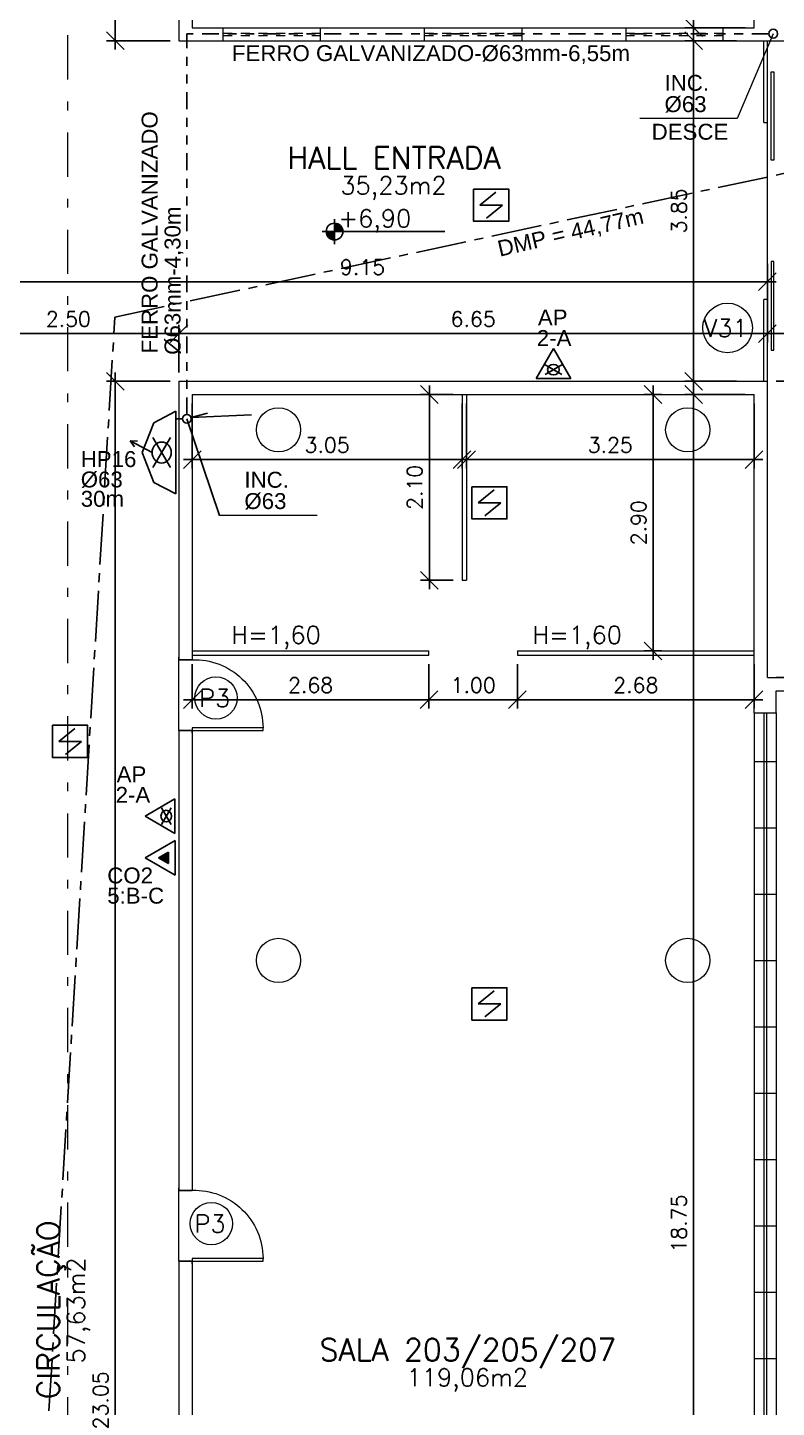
# Model space of a CAD drawing. Header units: millimetres. Extents: x 521 to 1055, y 261 to 520.
# Drawn here: x 538.6 to 547.07, y 388.19 to 403.8 of the extents above; entities that cross this region are included whole.
import ezdxf
from ezdxf.enums import TextEntityAlignment as Align

# ---------------------------------------------------------------- set-up
doc = ezdxf.new("R2010")
doc.units = ezdxf.units.MM
for name, pattern in [('CENTER2', [28.575, 19.05, -3.175, 3.175, -3.175]), ('CONTINU', [0]), ('DASHDOT', [1, 0.5, -0.25, 0, -0.25]), ('DASHDOTX2', [2, 1, -0.5, 0, -0.5]), ('DIVIDE2', [15.875, 6.35, -3.175, 0, -3.175, 0, -3.175])]:
    doc.linetypes.add(name, pattern=pattern)
doc.layers.add('0.1', color=8, linetype='Continuous', lineweight=13)
doc.layers.add('ppci', color=8, linetype='Continuous')
doc.styles.add('ROMANS', font='romans')
doc.styles.get("Standard").update_dxf_attribs({"font": 'romans.shx'})
doc.styles.add('STYLE1', font='sanss___.ttf')
doc.dimstyles.new('Fares Eng - 50', dxfattribs={"dimscale": 2, "dimtxt": 0.085, "dimasz": 0.1, "dimexe": 0.05, "dimexo": 0.05, "dimgap": 0.04, "dimtad": 1, "dimzin": 4, "dimdsep": 46, "dimtxsty": 'ROMANS', "dimblk1": 'OBLIQUE', "dimblk2": 'OBLIQUE', "dimsah": 1, "dimcen": 0.05, "dimdle": 0.05, "dimclrd": 8, "dimclre": 8, "dimclrt": 8, "dimaunit": 1, "dimadec": 0, "dimazin": 0, "dimtfac": 1, "dimtix": 1, "dimtmove": 2, "dimatfit": 0, "dimldrblk": 'OPEN90', "dimfxl": 1, "dimtolj": 1, "dimtzin": 0, "dimarcsym": 0})

# ---------------------------------------------------------------- blocks, each defined once
blk = doc.blocks.new('P80')
for points in [[(0, 0.86), (0, 0.83), (0.15, 0.83), (0.15, 0.86)], [(0, 0), (0, 0.03), (0.15, 0.03), (0.15, 0)]]:
    blk.add_lwpolyline(points)
blk.add_lwpolyline([(-0.8, 0.06), (0, 0.06), (0, 0.03), (-0.8, 0.03)], close=True)
at = {"color": 8}
blk.add_arc((-0.025, 0.056), 0.775, 88.1408, 179.6698, dxfattribs=at)
blk = doc.blocks.new('_OBLIQUE')
at = {"color": 0, "linetype": 'ByBlock'}
blk.add_line((-0.5, -0.5), (0.5, 0.5), dxfattribs=at)
blk = doc.blocks.new('*D1125')
at = {"layer": '0.1', "color": 8, "linetype": 'CONTINU', "lineweight": -2, "transparency": 16777216}
for p, q in [((546.964, 401.122), (546.964, 400.234)), ((540.314, 399.896), (540.314, 400.434)), ((547.064, 400.334), (540.214, 400.334))]:
    blk.add_line(p, q, dxfattribs=at)
at = {"layer": 'DEFPOINTS', "color": 0, "linetype": 'CONTINU', "lineweight": -2, "transparency": 16777216}
for p in [(546.964, 401.222), (540.314, 400.334), (540.314, 399.796)]:
    blk.add_point(p, dxfattribs=at)
at = {"layer": '0.1', "color": 8, "linetype": 'CONTINU', "lineweight": -2, "transparency": 16777216, "xscale": 0.2, "yscale": 0.2, "zscale": 0.2, "rotation": 180}
blk.add_blockref('_OBLIQUE', (540.314, 400.334), dxfattribs=at)
at = {"layer": '0.1', "color": 8, "linetype": 'CONTINU', "lineweight": -2, "transparency": 16777216, "xscale": 0.2, "yscale": 0.2, "zscale": 0.2}
blk.add_blockref('_OBLIQUE', (546.964, 400.334), dxfattribs=at)
at = {"layer": '0.1', "color": 8, "linetype": 'CONTINU', "transparency": 16777216, "insert": (543.639, 400.499), "char_height": 0.17, "attachment_point": 5, "style": 'ROMANS'}
blk.add_mtext('\\A1;6.65', dxfattribs=at)
blk = doc.blocks.new('_Open90')
at = {"color": 0, "linetype": 'ByBlock', "lineweight": -2}
for p, q in [((0, 0), (-1, 0)), ((-0.5, 0.5), (0, 0)), ((0, 0), (-0.5, -0.5))]:
    blk.add_line(p, q, dxfattribs=at)
blk = doc.blocks.new('*D1126')
at = {"layer": '0.1', "color": 8, "linetype": 'CONTINU', "lineweight": -2, "transparency": 16777216}
for p, q in [((537.814, 401.122), (537.814, 400.234)), ((540.314, 400.035), (540.314, 400.434)), ((540.414, 400.334), (537.714, 400.334))]:
    blk.add_line(p, q, dxfattribs=at)
at = {"layer": 'DEFPOINTS', "color": 0, "linetype": 'CONTINU', "lineweight": -2, "transparency": 16777216}
for p in [(537.814, 401.222), (537.814, 400.334), (540.314, 399.935)]:
    blk.add_point(p, dxfattribs=at)
at = {"layer": '0.1', "color": 8, "linetype": 'CONTINU', "lineweight": -2, "transparency": 16777216, "xscale": 0.2, "yscale": 0.2, "zscale": 0.2, "rotation": 180}
blk.add_blockref('_OBLIQUE', (537.814, 400.334), dxfattribs=at)
at = {"layer": '0.1', "color": 8, "linetype": 'CONTINU', "lineweight": -2, "transparency": 16777216, "xscale": 0.2, "yscale": 0.2, "zscale": 0.2}
blk.add_blockref('_OBLIQUE', (540.314, 400.334), dxfattribs=at)
at = {"layer": '0.1', "color": 8, "linetype": 'CONTINU', "transparency": 16777216, "insert": (539.064, 400.499), "char_height": 0.17, "attachment_point": 5, "style": 'ROMANS'}
blk.add_mtext('\\A1;2.50', dxfattribs=at)
blk = doc.blocks.new('*D1127')
at = {"layer": '0.1', "color": 8, "linetype": 'CONTINU', "lineweight": -2, "transparency": 16777216}
for p, q in [((546.964, 401.122), (546.964, 400.234)), ((550.914, 401.122), (550.914, 400.234)), ((546.864, 400.334), (551.014, 400.334))]:
    blk.add_line(p, q, dxfattribs=at)
at = {"layer": 'DEFPOINTS', "color": 0, "linetype": 'CONTINU', "lineweight": -2, "transparency": 16777216}
for p in [(546.964, 401.222), (550.914, 401.222), (550.914, 400.334)]:
    blk.add_point(p, dxfattribs=at)
at = {"layer": '0.1', "color": 8, "linetype": 'CONTINU', "lineweight": -2, "transparency": 16777216, "xscale": 0.2, "yscale": 0.2, "zscale": 0.2, "rotation": 180}
blk.add_blockref('_OBLIQUE', (546.964, 400.334), dxfattribs=at)
at = {"layer": '0.1', "color": 8, "linetype": 'CONTINU', "lineweight": -2, "transparency": 16777216, "xscale": 0.2, "yscale": 0.2, "zscale": 0.2}
blk.add_blockref('_OBLIQUE', (550.914, 400.334), dxfattribs=at)
at = {"layer": '0.1', "color": 8, "linetype": 'CONTINU', "transparency": 16777216, "insert": (548.939, 400.499), "char_height": 0.17, "attachment_point": 5, "style": 'ROMANS'}
blk.add_mtext('\\A1;3.95', dxfattribs=at)
blk = doc.blocks.new('*D1218')
at = {"layer": '0.1', "color": 8, "lineweight": -2, "transparency": 16777216}
for p, q in [((546.13, 407.444), (546.13, 403.694)), ((546.714, 407.344), (546.03, 407.344)), ((546.714, 403.794), (546.03, 403.794))]:
    blk.add_line(p, q, dxfattribs=at)
at = {"layer": 'DEFPOINTS', "color": 0, "lineweight": -2, "transparency": 16777216}
for p in [(546.814, 407.344), (546.13, 403.794), (546.814, 403.794)]:
    blk.add_point(p, dxfattribs=at)
at = {"layer": '0.1', "color": 8, "lineweight": -2, "transparency": 16777216, "xscale": 0.2, "yscale": 0.2, "zscale": 0.2}
for p, rotation in [((546.13, 407.344), 90), ((546.13, 403.794), 270)]:
    blk.add_blockref('_OBLIQUE', p, dxfattribs=dict(at, rotation=rotation))
at = {"layer": '0.1', "color": 8, "transparency": 16777216, "insert": (545.93, 406.022), "char_height": 0.17, "attachment_point": 5, "rotation": 90, "style": 'ROMANS'}
blk.add_mtext('\\A1;3.55', dxfattribs=at)
blk = doc.blocks.new('*D1219')
at = {"layer": '0.1', "color": 8, "lineweight": -2, "transparency": 16777216}
for p, q in [((546.13, 403.746), (546.13, 399.696)), ((546.617, 403.646), (546.03, 403.646)), ((546.617, 399.796), (546.03, 399.796))]:
    blk.add_line(p, q, dxfattribs=at)
at = {"layer": 'DEFPOINTS', "color": 0, "lineweight": -2, "transparency": 16777216}
for p in [(546.717, 403.646), (546.13, 399.796), (546.717, 399.796)]:
    blk.add_point(p, dxfattribs=at)
at = {"layer": '0.1', "color": 8, "lineweight": -2, "transparency": 16777216, "xscale": 0.2, "yscale": 0.2, "zscale": 0.2}
for p, rotation in [((546.13, 403.646), 90), ((546.13, 399.796), 270)]:
    blk.add_blockref('_OBLIQUE', p, dxfattribs=dict(at, rotation=rotation))
at = {"layer": '0.1', "color": 8, "transparency": 16777216, "insert": (545.965, 401.721), "char_height": 0.17, "attachment_point": 5, "rotation": 90, "style": 'ROMANS'}
blk.add_mtext('\\A1;3.85', dxfattribs=at)
blk = doc.blocks.new('*D1221')
at = {"layer": '0.1', "color": 8, "linetype": 'CONTINU', "lineweight": -2, "transparency": 16777216}
for p, q in [((537.814, 400.434), (537.814, 401.021)), ((546.964, 400.434), (546.964, 401.021)), ((547.064, 400.921), (537.714, 400.921))]:
    blk.add_line(p, q, dxfattribs=at)
at = {"layer": 'DEFPOINTS', "color": 0, "linetype": 'CONTINU', "lineweight": -2, "transparency": 16777216}
for p in [(537.814, 400.921), (537.814, 400.334), (546.964, 400.334)]:
    blk.add_point(p, dxfattribs=at)
at = {"layer": '0.1', "color": 8, "linetype": 'CONTINU', "lineweight": -2, "transparency": 16777216, "xscale": 0.2, "yscale": 0.2, "zscale": 0.2, "rotation": 180}
blk.add_blockref('_OBLIQUE', (537.814, 400.921), dxfattribs=at)
at = {"layer": '0.1', "color": 8, "linetype": 'CONTINU', "lineweight": -2, "transparency": 16777216, "xscale": 0.2, "yscale": 0.2, "zscale": 0.2}
blk.add_blockref('_OBLIQUE', (546.964, 400.921), dxfattribs=at)
at = {"layer": '0.1', "color": 8, "linetype": 'CONTINU', "transparency": 16777216, "insert": (542.389, 401.086), "char_height": 0.17, "attachment_point": 5, "style": 'ROMANS'}
blk.add_mtext('\\A1;9.15', dxfattribs=at)
blk = doc.blocks.new('ÁREA')
for p in [(0.00005, 0.00376), (0, 0)]:
    blk.add_attdef('COMPARTIMENTO', text='', height=0.0025).set_placement(p, align=Align.CENTER)
at = {"color": 1}
for p in [(-0.00005, -0.00376), (-0.0001, -0.00752)]:
    blk.add_attdef('ÁREA', text='', height=0.002, dxfattribs=at).set_placement(p, align=Align.CENTER)
blk = doc.blocks.new('*D1227')
at = {"layer": '0.1', "color": 8, "linetype": 'CONTINU', "lineweight": -2, "transparency": 16777216}
for p, q in [((547.064, 399.796), (547.751, 399.796)), ((547.651, 399.896), (547.651, 396.346)), ((547.064, 396.446), (547.751, 396.446))]:
    blk.add_line(p, q, dxfattribs=at)
at = {"layer": 'DEFPOINTS', "color": 0, "linetype": 'CONTINU', "lineweight": -2, "transparency": 16777216}
for p in [(546.964, 399.796), (546.964, 396.446), (547.651, 396.446)]:
    blk.add_point(p, dxfattribs=at)
at = {"layer": '0.1', "color": 8, "linetype": 'CONTINU', "lineweight": -2, "transparency": 16777216, "xscale": 0.2, "yscale": 0.2, "zscale": 0.2}
for p, rotation in [((547.651, 399.796), 90), ((547.651, 396.446), 270)]:
    blk.add_blockref('_OBLIQUE', p, dxfattribs=dict(at, rotation=rotation))
at = {"layer": '0.1', "color": 8, "linetype": 'CONTINU', "transparency": 16777216, "insert": (547.486, 398.121), "char_height": 0.17, "attachment_point": 5, "rotation": 90, "style": 'ROMANS'}
blk.add_mtext('\\A1;3.35', dxfattribs=at)
blk = doc.blocks.new('*D1229')
at = {"layer": '0.1', "color": 8, "linetype": 'CONTINU', "lineweight": -2, "transparency": 16777216}
for p, q in [((539.594, 421.846), (539.594, 403.546)), ((540.214, 421.746), (539.494, 421.746)), ((540.214, 403.646), (539.494, 403.646))]:
    blk.add_line(p, q, dxfattribs=at)
at = {"layer": 'DEFPOINTS', "color": 0, "linetype": 'CONTINU', "lineweight": -2, "transparency": 16777216}
for p in [(540.314, 421.746), (539.594, 403.646), (540.314, 403.646)]:
    blk.add_point(p, dxfattribs=at)
at = {"layer": '0.1', "color": 8, "linetype": 'CONTINU', "lineweight": -2, "transparency": 16777216, "xscale": 0.2, "yscale": 0.2, "zscale": 0.2}
for p, rotation in [((539.594, 421.746), 90), ((539.594, 403.646), 270)]:
    blk.add_blockref('_OBLIQUE', p, dxfattribs=dict(at, rotation=rotation))
at = {"layer": '0.1', "color": 8, "linetype": 'CONTINU', "transparency": 16777216, "insert": (539.429, 412.696), "char_height": 0.17, "attachment_point": 5, "rotation": 90, "style": 'ROMANS'}
blk.add_mtext('\\A1;18.10', dxfattribs=at)
blk = doc.blocks.new('*D1159')
at = {"layer": '0.1', "color": 8, "linetype": 'CONTINU', "lineweight": -2, "transparency": 16777216}
for p, q in [((540.214, 399.796), (539.494, 399.796)), ((539.594, 399.896), (539.594, 376.646)), ((540.214, 376.746), (539.494, 376.746))]:
    blk.add_line(p, q, dxfattribs=at)
at = {"layer": 'DEFPOINTS', "color": 0, "linetype": 'CONTINU', "lineweight": -2, "transparency": 16777216}
for p in [(540.314, 399.796), (539.594, 376.746), (540.314, 376.746)]:
    blk.add_point(p, dxfattribs=at)
at = {"layer": '0.1', "color": 8, "linetype": 'CONTINU', "lineweight": -2, "transparency": 16777216, "xscale": 0.2, "yscale": 0.2, "zscale": 0.2}
for p, rotation in [((539.594, 399.796), 90), ((539.594, 376.746), 270)]:
    blk.add_blockref('_OBLIQUE', p, dxfattribs=dict(at, rotation=rotation))
at = {"layer": '0.1', "color": 8, "linetype": 'CONTINU', "transparency": 16777216, "insert": (539.429, 388.271), "char_height": 0.17, "attachment_point": 5, "rotation": 90, "style": 'ROMANS'}
blk.add_mtext('\\A1;23.05', dxfattribs=at)
blk = doc.blocks.new('*D3298')
at = {"layer": '0.1', "color": 8, "linetype": 'CONTINU', "lineweight": -2, "transparency": 16777216}
for p, q in [((546.714, 399.646), (546.03, 399.646)), ((546.13, 399.746), (546.13, 380.796)), ((546.714, 380.896), (546.03, 380.896))]:
    blk.add_line(p, q, dxfattribs=at)
at = {"layer": 'DEFPOINTS', "color": 0, "linetype": 'CONTINU', "lineweight": -2, "transparency": 16777216}
for p in [(546.814, 399.646), (546.13, 380.896), (546.814, 380.896)]:
    blk.add_point(p, dxfattribs=at)
at = {"layer": '0.1', "color": 8, "linetype": 'CONTINU', "lineweight": -2, "transparency": 16777216, "xscale": 0.2, "yscale": 0.2, "zscale": 0.2}
for p, rotation in [((546.13, 399.646), 90), ((546.13, 380.896), 270)]:
    blk.add_blockref('_OBLIQUE', p, dxfattribs=dict(at, rotation=rotation))
at = {"layer": '0.1', "color": 8, "linetype": 'CONTINU', "lineweight": -2, "transparency": 16777216, "insert": (545.965, 390.271), "char_height": 0.17, "attachment_point": 5, "rotation": 90, "style": 'ROMANS'}
blk.add_mtext('\\A1;18.75', dxfattribs=at)
blk = doc.blocks.new('*D3303')
at = {"layer": '0.1', "color": 8, "linetype": 'CONTINU', "lineweight": -2, "transparency": 16777216}
for p, q in [((540.464, 399.546), (540.464, 398.81)), ((543.514, 399.546), (543.514, 398.81)), ((540.364, 398.91), (543.614, 398.91))]:
    blk.add_line(p, q, dxfattribs=at)
at = {"layer": 'DEFPOINTS', "color": 0, "linetype": 'CONTINU', "lineweight": -2, "transparency": 16777216}
for p in [(540.464, 399.646), (543.514, 399.646), (543.514, 398.91)]:
    blk.add_point(p, dxfattribs=at)
at = {"layer": '0.1', "color": 8, "linetype": 'CONTINU', "lineweight": -2, "transparency": 16777216, "xscale": 0.2, "yscale": 0.2, "zscale": 0.2, "rotation": 180}
blk.add_blockref('_OBLIQUE', (540.464, 398.91), dxfattribs=at)
at = {"layer": '0.1', "color": 8, "linetype": 'CONTINU', "lineweight": -2, "transparency": 16777216, "xscale": 0.2, "yscale": 0.2, "zscale": 0.2}
blk.add_blockref('_OBLIQUE', (543.514, 398.91), dxfattribs=at)
at = {"layer": '0.1', "color": 8, "linetype": 'CONTINU', "lineweight": -2, "transparency": 16777216, "insert": (541.989, 399.075), "char_height": 0.17, "attachment_point": 5, "style": 'ROMANS'}
blk.add_mtext('\\A1;3.05', dxfattribs=at)
blk = doc.blocks.new('*D3304')
at = {"layer": '0.1', "color": 8, "linetype": 'CONTINU', "lineweight": -2, "transparency": 16777216}
for p, q in [((543.564, 399.546), (543.564, 398.81)), ((546.814, 399.546), (546.814, 398.81)), ((543.464, 398.91), (546.914, 398.91))]:
    blk.add_line(p, q, dxfattribs=at)
at = {"layer": 'DEFPOINTS', "color": 0, "linetype": 'CONTINU', "lineweight": -2, "transparency": 16777216}
for p in [(543.564, 399.646), (546.814, 399.646), (546.814, 398.91)]:
    blk.add_point(p, dxfattribs=at)
at = {"layer": '0.1', "color": 8, "linetype": 'CONTINU', "lineweight": -2, "transparency": 16777216, "xscale": 0.2, "yscale": 0.2, "zscale": 0.2, "rotation": 180}
blk.add_blockref('_OBLIQUE', (543.564, 398.91), dxfattribs=at)
at = {"layer": '0.1', "color": 8, "linetype": 'CONTINU', "lineweight": -2, "transparency": 16777216, "xscale": 0.2, "yscale": 0.2, "zscale": 0.2}
blk.add_blockref('_OBLIQUE', (546.814, 398.91), dxfattribs=at)
at = {"layer": '0.1', "color": 8, "linetype": 'CONTINU', "lineweight": -2, "transparency": 16777216, "insert": (545.189, 399.075), "char_height": 0.17, "attachment_point": 5, "style": 'ROMANS'}
blk.add_mtext('\\A1;3.25', dxfattribs=at)
blk = doc.blocks.new('*D3305')
at = {"layer": '0.1', "color": 8, "linetype": 'CONTINU', "lineweight": -2, "transparency": 16777216}
for p, q in [((545.766, 399.646), (545.573, 399.646)), ((545.673, 399.746), (545.673, 396.646)), ((545.766, 396.746), (545.573, 396.746))]:
    blk.add_line(p, q, dxfattribs=at)
at = {"layer": 'DEFPOINTS', "color": 0, "linetype": 'CONTINU', "lineweight": -2, "transparency": 16777216}
for p in [(545.866, 399.646), (545.673, 396.746), (545.866, 396.746)]:
    blk.add_point(p, dxfattribs=at)
at = {"layer": '0.1', "color": 8, "linetype": 'CONTINU', "lineweight": -2, "transparency": 16777216, "xscale": 0.2, "yscale": 0.2, "zscale": 0.2}
for p, rotation in [((545.673, 399.646), 90), ((545.673, 396.746), 270)]:
    blk.add_blockref('_OBLIQUE', p, dxfattribs=dict(at, rotation=rotation))
at = {"layer": '0.1', "color": 8, "linetype": 'CONTINU', "lineweight": -2, "transparency": 16777216, "insert": (545.508, 398.196), "char_height": 0.17, "attachment_point": 5, "rotation": 90, "style": 'ROMANS'}
blk.add_mtext('\\A1;2.90', dxfattribs=at)
blk = doc.blocks.new('*D3306')
at = {"layer": '0.1', "color": 8, "linetype": 'CONTINU', "lineweight": -2, "transparency": 16777216}
for p, q in [((540.464, 396.596), (540.464, 396.094)), ((543.139, 396.596), (543.139, 396.094)), ((543.239, 396.194), (540.364, 396.194))]:
    blk.add_line(p, q, dxfattribs=at)
at = {"layer": 'DEFPOINTS', "color": 0, "linetype": 'CONTINU', "lineweight": -2, "transparency": 16777216}
for p in [(540.464, 396.696), (543.139, 396.696), (540.464, 396.194)]:
    blk.add_point(p, dxfattribs=at)
at = {"layer": '0.1', "color": 8, "linetype": 'CONTINU', "lineweight": -2, "transparency": 16777216, "xscale": 0.2, "yscale": 0.2, "zscale": 0.2, "rotation": 180}
blk.add_blockref('_OBLIQUE', (540.464, 396.194), dxfattribs=at)
at = {"layer": '0.1', "color": 8, "linetype": 'CONTINU', "lineweight": -2, "transparency": 16777216, "xscale": 0.2, "yscale": 0.2, "zscale": 0.2}
blk.add_blockref('_OBLIQUE', (543.139, 396.194), dxfattribs=at)
at = {"layer": '0.1', "color": 8, "linetype": 'CONTINU', "lineweight": -2, "transparency": 16777216, "insert": (541.802, 396.359), "char_height": 0.17, "attachment_point": 5, "style": 'ROMANS'}
blk.add_mtext('\\A1;2.68', dxfattribs=at)
blk = doc.blocks.new('*D3307')
at = {"layer": '0.1', "color": 8, "linetype": 'CONTINU', "lineweight": -2, "transparency": 16777216}
for p, q in [((543.139, 396.596), (543.139, 396.094)), ((544.139, 396.596), (544.139, 396.094)), ((543.039, 396.194), (544.239, 396.194))]:
    blk.add_line(p, q, dxfattribs=at)
at = {"layer": 'DEFPOINTS', "color": 0, "linetype": 'CONTINU', "lineweight": -2, "transparency": 16777216}
for p in [(543.139, 396.696), (544.139, 396.696), (544.139, 396.194)]:
    blk.add_point(p, dxfattribs=at)
at = {"layer": '0.1', "color": 8, "linetype": 'CONTINU', "lineweight": -2, "transparency": 16777216, "xscale": 0.2, "yscale": 0.2, "zscale": 0.2, "rotation": 180}
blk.add_blockref('_OBLIQUE', (543.139, 396.194), dxfattribs=at)
at = {"layer": '0.1', "color": 8, "linetype": 'CONTINU', "lineweight": -2, "transparency": 16777216, "xscale": 0.2, "yscale": 0.2, "zscale": 0.2}
blk.add_blockref('_OBLIQUE', (544.139, 396.194), dxfattribs=at)
at = {"layer": '0.1', "color": 8, "linetype": 'CONTINU', "lineweight": -2, "transparency": 16777216, "insert": (543.639, 396.359), "char_height": 0.17, "attachment_point": 5, "style": 'ROMANS'}
blk.add_mtext('\\A1;1.00', dxfattribs=at)
blk = doc.blocks.new('*D3308')
at = {"layer": '0.1', "color": 8, "linetype": 'CONTINU', "lineweight": -2, "transparency": 16777216}
for p, q in [((544.139, 396.596), (544.139, 396.094)), ((546.814, 396.596), (546.814, 396.094)), ((544.039, 396.194), (546.914, 396.194))]:
    blk.add_line(p, q, dxfattribs=at)
at = {"layer": 'DEFPOINTS', "color": 0, "linetype": 'CONTINU', "lineweight": -2, "transparency": 16777216}
for p in [(544.139, 396.696), (546.814, 396.696), (546.814, 396.194)]:
    blk.add_point(p, dxfattribs=at)
at = {"layer": '0.1', "color": 8, "linetype": 'CONTINU', "lineweight": -2, "transparency": 16777216, "xscale": 0.2, "yscale": 0.2, "zscale": 0.2, "rotation": 180}
blk.add_blockref('_OBLIQUE', (544.139, 396.194), dxfattribs=at)
at = {"layer": '0.1', "color": 8, "linetype": 'CONTINU', "lineweight": -2, "transparency": 16777216, "xscale": 0.2, "yscale": 0.2, "zscale": 0.2}
blk.add_blockref('_OBLIQUE', (546.814, 396.194), dxfattribs=at)
at = {"layer": '0.1', "color": 8, "linetype": 'CONTINU', "lineweight": -2, "transparency": 16777216, "insert": (545.477, 396.359), "char_height": 0.17, "attachment_point": 5, "style": 'ROMANS'}
blk.add_mtext('\\A1;2.68', dxfattribs=at)
blk = doc.blocks.new('*D3309')
at = {"layer": '0.1', "color": 8, "linetype": 'CONTINU', "lineweight": -2, "transparency": 16777216}
for p, q in [((543.414, 399.646), (543.044, 399.646)), ((543.144, 397.446), (543.144, 399.746)), ((543.414, 397.546), (543.044, 397.546))]:
    blk.add_line(p, q, dxfattribs=at)
at = {"layer": 'DEFPOINTS', "color": 0, "linetype": 'CONTINU', "lineweight": -2, "transparency": 16777216}
for p in [(543.144, 399.646), (543.514, 399.646), (543.514, 397.546)]:
    blk.add_point(p, dxfattribs=at)
at = {"layer": '0.1', "color": 8, "linetype": 'CONTINU', "lineweight": -2, "transparency": 16777216, "xscale": 0.2, "yscale": 0.2, "zscale": 0.2}
for p, rotation in [((543.144, 399.646), 90), ((543.144, 397.546), 270)]:
    blk.add_blockref('_OBLIQUE', p, dxfattribs=dict(at, rotation=rotation))
at = {"layer": '0.1', "color": 8, "linetype": 'CONTINU', "lineweight": -2, "transparency": 16777216, "insert": (542.979, 398.596), "char_height": 0.17, "attachment_point": 5, "rotation": 90, "style": 'ROMANS'}
blk.add_mtext('\\A1;2.10', dxfattribs=at)

msp = doc.modelspace()

# ---------------------------------------------------------------- hatches: boundary and pattern name
at = {"layer": '0.1', "linetype": 'CONTINU', "lineweight": -2}
h = msp.add_hatch(color=8, dxfattribs=at)
h.paths.add_polyline_path([(542.167, 401.48853, 0.41421356), (542.07257, 401.58296), (542.07257, 401.48853)])
h.paths.add_polyline_path([(542.07257, 401.48853), (541.97814, 401.48853, 0.41421356), (542.07257, 401.39409)])
at = {"layer": 'ppci'}
msp.add_hatch(color=10, dxfattribs=at).paths.add_polyline_path([(540.08226, 394.40708), (540.19501, 394.34198), (540.19501, 394.47218)])

# ---------------------------------------------------------------- linework, layer by layer
at = {"layer": '0.1', "color": 8, "linetype": 'DASHDOTX2', "ltscale": 0.5}
msp.add_line((539.05324, 424.60892), (539.05324, 371.68747), dxfattribs=at)
at = {"layer": '0.1', "color": 7}
for p, q in [((540.31404, 405.59357), (540.31404, 403.64649)), ((540.46404, 405.59357), (540.46404, 403.79357)), ((546.81404, 403.79357), (546.81404, 405.24649)), ((540.46404, 403.79357), (546.81404, 403.79357)), ((546.46404, 403.64649), (546.46404, 403.79357)), ((540.31404, 403.64649), (547.88404, 403.64649)), ((540.31404, 399.79649), (546.96404, 399.79649)), ((540.31404, 399.79649), (540.31404, 396.64649)), ((546.96404, 396.44649), (546.96404, 399.79649)), ((540.46404, 399.64649), (546.81404, 399.64649)), ((540.46404, 399.64649), (540.46404, 396.64649)), ((546.81404, 396.04649), (546.81404, 399.64649)), ((540.31404, 396.64649), (540.46404, 396.64649)), ((546.96404, 396.44649), (547.41404, 396.44649)), ((547.06404, 396.29649), (547.41404, 396.29649)), ((547.06404, 396.04649), (547.06404, 396.29649)), ((546.81404, 396.04649), (547.06404, 396.04649)), ((540.31404, 395.84649), (540.31404, 390.64649)), ((540.31404, 395.84649), (540.46404, 395.84649)), ((540.46404, 395.84649), (540.46404, 390.64649)), ((540.31404, 390.64649), (540.46404, 390.64649)), ((540.31404, 389.84649), (540.46404, 389.84649)), ((540.31404, 389.84649), (540.31404, 384.64649)), ((540.46404, 389.84649), (540.46404, 384.64649))]:
    msp.add_line(p, q, dxfattribs=at)
at = {"layer": '0.1', "color": 8, "linetype": 'DASHDOT', "ltscale": 0.4}
for p, q in [((540.81404, 403.64649), (540.81404, 403.79357)), ((541.91404, 403.64649), (541.91404, 403.79357)), ((543.08904, 403.64649), (543.08904, 403.79357)), ((544.18904, 403.79357), (544.18904, 403.64649)), ((545.36404, 403.79357), (545.36404, 403.64649))]:
    msp.add_line(p, q, dxfattribs=at)
at = {"layer": '0.1', "color": 8, "linetype": 'DASHDOT', "ltscale": 0.2}
for p, q in [((540.81404, 403.73357), (541.91404, 403.73357)), ((540.81404, 403.70649), (541.91404, 403.70649)), ((543.08904, 403.73357), (544.18904, 403.73357)), ((543.08904, 403.70649), (544.18904, 403.70649)), ((545.36404, 403.73357), (546.46404, 403.73357)), ((545.36404, 403.70649), (546.46404, 403.70649))]:
    msp.add_line(p, q, dxfattribs=at)
at = {"layer": '0.1', "color": 8, "linetype": 'CONTINU'}
for p, q in [((547.03014, 403.72619), (546.62241, 402.76552)), ((546.92404, 402.72149), (546.92404, 403.64649)), ((546.96404, 402.72149), (546.96404, 403.64649)), ((546.62241, 402.76552), (545.52205, 402.76552)), ((546.92404, 402.72149), (546.96404, 402.72149)), ((546.96404, 400.72149), (546.96404, 402.72149)), ((546.92404, 399.79649), (546.92404, 400.72149)), ((546.96404, 400.72149), (546.92404, 400.72149)), ((546.96404, 399.79649), (546.96404, 400.72149)), ((541.87439, 398.27697), (540.77404, 398.27697)), ((540.31404, 395.84649), (540.31404, 396.64649)), ((546.81404, 396.04649), (546.81404, 393.24649)), ((546.92404, 396.04649), (546.92404, 375.39649)), ((546.95404, 396.04649), (546.95404, 375.39649)), ((547.06404, 396.04649), (547.06404, 375.39649)), ((546.81404, 395.49649), (547.06404, 395.49649)), ((546.81404, 394.74649), (547.06404, 394.74649)), ((546.81404, 393.99649), (547.06404, 393.99649)), ((546.81404, 393.54649), (546.81404, 387.24649)), ((546.81404, 393.24649), (547.06404, 393.24649)), ((546.81404, 392.49649), (547.06404, 392.49649)), ((546.81404, 391.74649), (547.06404, 391.74649)), ((546.81404, 390.99649), (547.06404, 390.99649)), ((540.31404, 389.84649), (540.31404, 390.64649)), ((546.81404, 390.24649), (547.06404, 390.24649)), ((546.81404, 389.49649), (547.06404, 389.49649)), ((546.81404, 388.74649), (547.06404, 388.74649))]:
    msp.add_line(p, q, dxfattribs=at)
at = {"layer": '0.1', "color": 8, "linetype": 'CONTINU', "lineweight": -2}
for p, q in [((542.07257, 401.63017), (542.07257, 401.34688)), ((541.93092, 401.48853), (543.31953, 401.48853)), ((540.40377, 399.37123), (540.77404, 398.27697))]:
    msp.add_line(p, q, dxfattribs=at)
at = {"layer": '0.1', "color": 8}
for p, q in [((543.51404, 399.64649), (543.51404, 397.54649)), ((543.56404, 399.64649), (543.56404, 397.54649)), ((543.51404, 397.54649), (543.56404, 397.54649)), ((540.46404, 396.74649), (543.13904, 396.74649)), ((540.46404, 396.69649), (543.13904, 396.69649)), ((543.13904, 396.69649), (543.13904, 396.74649)), ((544.13904, 396.74649), (544.13904, 396.69649)), ((544.13904, 396.74649), (546.81404, 396.74649)), ((544.13904, 396.69649), (546.81404, 396.69649))]:
    msp.add_line(p, q, dxfattribs=at)
at = {"layer": '0.1', "color": 8, "linetype": 'CONTINU'}
for points in [[(547.03542, 403.29421), (547.03542, 402.29421), (547.00542, 402.29421), (547.00542, 403.29421)], [(547.03542, 400.14877), (547.03542, 401.14877), (547.00542, 401.14877), (547.00542, 400.14877)]]:
    msp.add_lwpolyline(points, close=True, dxfattribs=at)
at = {"layer": '0.1', "color": 8, "linetype": 'CONTINU', "lineweight": -2}
msp.add_circle((542.07257, 401.48853), 0.09443, dxfattribs=at)
at = {"layer": '0.1', "color": 8}
for centre, radius in [((546.51494, 400.39873), 0.28038), ((540.73277, 396.21462), 0.23964), ((540.68012, 390.27008), 0.23964)]:
    msp.add_circle(centre, radius, dxfattribs=at)
at = {"layer": '0.1', "color": 7}
for centre in [(541.43904, 399.24649), (546.06404, 399.24649), (541.43904, 393.24649), (546.06404, 393.24649)]:
    msp.add_circle(centre, 0.25, dxfattribs=at)
at = {"layer": 'ppci', "color": 12, "linetype": 'DIVIDE2', "ltscale": 0.03}
for p, q in [((540.40377, 399.42123), (540.40377, 403.72619)), ((546.98014, 403.72619), (540.40377, 403.72619)), ((540.35377, 399.37123), (540.28022, 399.37123))]:
    msp.add_line(p, q, dxfattribs=at)
at = {"layer": 'ppci', "color": 10, "linetype": 'Continuous'}
for p, q in [((543.71599, 401.78702), (543.89462, 401.93333)), ((543.71599, 401.78702), (543.9693, 401.78702)), ((543.9693, 401.78702), (543.79067, 401.6407)), ((544.54642, 400.16568), (544.35142, 399.82793)), ((544.54642, 400.16568), (544.74142, 399.82793)), ((544.74142, 399.82793), (544.35142, 399.82793)), ((540.28022, 399.45814), (540.02926, 399.32744)), ((540.28022, 398.5216), (540.28022, 399.45814)), ((540.02926, 399.32744), (539.8979, 398.98987)), ((540.21731, 398.8194), (540.0204, 399.16045)), ((540.21709, 399.15996), (540.02053, 398.8195)), ((540.01104, 398.98987), (539.76138, 399.1228)), ((539.76138, 399.1228), (539.84675, 399.11982)), ((539.76138, 399.1228), (539.81151, 399.05364)), ((540.02926, 398.65229), (539.8979, 398.98987)), ((540.28022, 398.5216), (540.02926, 398.65229)), ((543.69688, 398.42128), (543.87551, 398.5676)), ((543.69688, 398.42128), (543.95019, 398.42128)), ((543.95019, 398.42128), (543.77156, 398.27497)), ((538.95762, 395.72279), (539.13625, 395.86911)), ((538.95762, 395.72279), (539.21093, 395.72279)), ((539.21093, 395.72279), (539.0323, 395.57648)), ((539.93165, 394.87822), (540.2694, 395.07322)), ((540.2694, 394.68322), (540.2694, 395.07322)), ((539.93165, 394.87822), (540.2694, 394.68322)), ((539.93226, 394.40708), (540.27001, 394.60208)), ((540.08226, 394.40708), (540.19501, 394.47218)), ((540.19501, 394.34198), (540.19501, 394.47218)), ((540.27001, 394.21208), (540.27001, 394.60208)), ((539.93226, 394.40708), (540.27001, 394.21208)), ((540.08226, 394.40708), (540.19501, 394.34198)), ((543.69688, 392.75477), (543.87551, 392.90108)), ((543.69688, 392.75477), (543.95019, 392.75477)), ((543.95019, 392.75477), (543.77156, 392.60846))]:
    msp.add_line(p, q, dxfattribs=at)
at = {"layer": 'ppci', "color": 10}
for p, q in [((544.45171, 399.98156), (544.64118, 399.87216)), ((544.64091, 399.98144), (544.45176, 399.87223)), ((540.45197, 399.38453), (540.63746, 399.43572)), ((540.45197, 399.38453), (541.13582, 399.415)), ((540.11578, 394.97293), (540.22517, 394.78345)), ((540.1159, 394.78373), (540.2251, 394.97288))]:
    msp.add_line(p, q, dxfattribs=at)
at = {"layer": 'ppci', "color": 10, "linetype": 'CENTER2', "lineweight": -2, "ltscale": 0.03}
msp.add_lwpolyline([(531.31404, 374.49649), (533.81307, 378.93582), (538.32123, 379.45558), (539.58998, 400.52147), (548.25506, 402.38245), (548.77242, 404.43977), (551.35473, 404.66988), (551.52521, 405.09649)], dxfattribs=at)
at = {"layer": 'ppci', "color": 10, "linetype": 'Continuous'}
for points in [[(543.64474, 401.96923), (544.04054, 401.96923), (544.04054, 401.60481), (543.64474, 401.60481)], [(543.62563, 398.60349), (544.02143, 398.60349), (544.02143, 398.23907), (543.62563, 398.23907)], [(538.88637, 395.905), (539.28217, 395.905), (539.28217, 395.54058), (538.88637, 395.54058)], [(543.62563, 392.93698), (544.02143, 392.93698), (544.02143, 392.57256), (543.62563, 392.57256)]]:
    msp.add_lwpolyline(points, close=True, dxfattribs=at)
at = {"layer": 'ppci', "color": 10}
for centre in [(547.03014, 403.72619), (540.40377, 399.37123)]:
    msp.add_circle(centre, 0.05, dxfattribs=at)
at = {"layer": 'ppci', "color": 10, "extrusion": (0, 0, -1)}
msp.add_ellipse((544.54641, 399.92688), major_axis=(-0.06606, 0), ratio=0.90709532, dxfattribs=at)
at = {"layer": 'ppci', "color": 10, "linetype": 'Continuous'}
msp.add_ellipse((540.11889, 398.98987), major_axis=(0, -0.1189), ratio=0.90709532, dxfattribs=at)
at = {"layer": 'ppci', "color": 10}
msp.add_ellipse((540.17045, 394.87822), major_axis=(0, 0.06606), ratio=0.90709532, dxfattribs=at)

# ---------------------------------------------------------------- block references
at = {"layer": '0.1', "color": 8}
ref = msp.add_blockref('ÁREA', (542.7454, 402.19751), dxfattribs=dict(at, xscale=133.3333333333333, yscale=133.3333333333333, zscale=133.3333333333333))
ref.add_attrib('COMPARTIMENTO', 'HALL ENTRADA', dxfattribs={"layer": '0', "color": 3, "height": 0.25}).set_placement((542.7454, 402.19751), align=Align.CENTER)
ref.add_attrib('ÁREA', '35,23m2', dxfattribs={"layer": '0', "color": 1, "height": 0.2}).set_placement((542.73876, 401.90955), align=Align.CENTER)
at = {"layer": '0.1', "color": 8, "xscale": -1}
for p in [(540.46404, 395.81649), (540.46404, 389.81649)]:
    msp.add_blockref('P80', p, dxfattribs=at)
at = {"layer": '0.1', "color": 8}
ref = msp.add_blockref('ÁREA', (538.96223, 389.29474), dxfattribs=dict(at, xscale=133.3333333333333, yscale=133.3333333333333, zscale=133.3333333333333, rotation=90))
ref.add_attrib('COMPARTIMENTO', 'CIRCULAÇÃO', dxfattribs={"layer": '0', "color": 3, "height": 0.25, "rotation": 90}).set_placement((538.96223, 389.29474), align=Align.CENTER)
ref.add_attrib('ÁREA', '57,63m2', dxfattribs={"layer": '0', "color": 1, "height": 0.2, "rotation": 90}).set_placement((539.25018, 389.28811), align=Align.CENTER)
ref = msp.add_blockref('ÁREA', (543.57971, 388.71945), dxfattribs=dict(at, xscale=133.3333333333333, yscale=133.3333333333333, zscale=133.3333333333333))
ref.add_attrib('COMPARTIMENTO', 'SALA 203/205/207', dxfattribs={"layer": '0', "color": 3, "height": 0.25}).set_placement((543.57971, 388.71945), align=Align.CENTER)
ref.add_attrib('ÁREA', '119,06m2', dxfattribs={"layer": '0', "color": 1, "height": 0.2}).set_placement((543.57308, 388.43149), align=Align.CENTER)

# ---------------------------------------------------------------- texts
for s, p in [('+6,90', (542.11642, 401.53755)), ('V31', (546.24415, 400.29722)), ('H=1,60', (540.9059, 396.82765)), ('H=1,60', (544.30902, 396.82765)), ('P3', (540.54216, 396.11311)), ('P3', (540.48951, 390.16857))]:
    msp.add_text(s, height=0.2, dxfattribs=at).set_placement(p)
at = {"layer": 'ppci', "color": 10, "style": 'STYLE1'}
for s, p in [('FERRO GALVANIZADO-Ø63mm-6,55m', (540.91277, 403.41612)), ('INC.', (545.80184, 403.08024)), ('Ø63', (545.80184, 402.83945)), ('DESCE', (545.65604, 402.52731)), ('AP', (544.37025, 400.4269)), ('2-A', (544.35861, 400.19467)), ('HP16', (539.20416, 398.82531)), ('Ø63', (539.20416, 398.59503)), ('INC.', (541.05382, 398.5917)), ('30m', (539.20416, 398.37658)), ('Ø63', (541.05382, 398.35091)), ('AP', (539.60999, 395.26088)), ('2-A', (539.59836, 395.02865)), ('CO2', (539.50383, 394.11692)), ('5:B-C', (539.50383, 393.88856))]:
    msp.add_text(s, height=0.18, dxfattribs=at).set_placement(p)
for s, rotation, p in [('FERRO GALVANIZADO', 90, (540.07246, 400.11036)), ('Ø63mm-4,30m', 90, (540.33169, 400.09474)), ('DMP = 44,77m', 13.003899, (543.93941, 401.20374))]:
    msp.add_text(s, height=0.18, rotation=rotation, dxfattribs=at).set_placement(p)

# ---------------------------------------------------------------- dimensions: what is measured, and where the dimension line sits
at = {"layer": '0.1', "color": 8, "linetype": 'CONTINU'}
for base, p1, p2, picture, middle in [((539.59407, 403.64649), (540.31404, 421.74649), (540.31404, 403.64649), '*D1229', (539.42907, 412.69649)), ((539.59407, 376.74649), (540.31404, 399.79649), (540.31404, 376.74649), '*D1159', (539.42907, 388.27149)), ((547.65066, 396.44649), (546.96404, 399.79649), (546.96404, 396.44649), '*D1227', (547.48566, 398.12149))]:
    dim = msp.add_linear_dim(base=base, p1=p1, p2=p2, angle=90, dimstyle='Fares Eng - 50', dxfattribs=at)
    dim.commit()
    dim.dimension.update_dxf_attribs({"geometry": picture, "text_midpoint": middle})
at = {"layer": '0.1', "color": 7}
dim = msp.add_linear_dim(base=(546.13012, 403.79357), p1=(546.81404, 407.34357), p2=(546.81404, 403.79357), angle=90, dimstyle='Fares Eng - 50', dxfattribs=at)
dim.commit()
dim.dimension.update_dxf_attribs({"geometry": '*D1218', "text_midpoint": (545.93012, 406.02242), "dimtype": 160})
dim = msp.add_linear_dim(base=(546.13012, 399.79649), p1=(546.71715, 403.64649), p2=(546.71715, 399.79649), angle=90, dimstyle='Fares Eng - 50', dxfattribs=at)
dim.commit()
dim.dimension.update_dxf_attribs({"geometry": '*D1219', "text_midpoint": (545.96512, 401.72149)})
at = {"layer": '0.1', "color": 8, "linetype": 'CONTINU'}
for base, p1, p2, picture, middle in [((537.81404, 400.33443), (540.31404, 399.93472), (537.81404, 401.22239), '*D1126', (539.06404, 400.49943)), ((537.81404, 400.92149), (546.96404, 400.33443), (537.81404, 400.33443), '*D1221', (542.38904, 401.08649)), ((540.31404, 400.33443), (546.96404, 401.22239), (540.31404, 399.79649), '*D1125', (543.63904, 400.49943)), ((550.91404, 400.33443), (546.96404, 401.22239), (550.91404, 401.22239), '*D1127', (548.93904, 400.49943))]:
    dim = msp.add_linear_dim(base=base, p1=p1, p2=p2, dimstyle='Fares Eng - 50', dxfattribs=at)
    dim.commit()
    dim.dimension.update_dxf_attribs({"geometry": picture, "text_midpoint": middle})
at = {"layer": '0.1', "color": 8, "linetype": 'CONTINU', "lineweight": -2}
for base, p1, p2, picture, middle in [((543.51404, 398.90981), (540.46404, 399.64649), (543.51404, 399.64649), '*D3303', (541.98904, 399.07481)), ((546.81404, 398.90981), (543.56404, 399.64649), (546.81404, 399.64649), '*D3304', (545.18904, 399.07481)), ((540.4640388595, 396.1942750613), (543.1390388595, 396.6964883394), (540.4640388595, 396.6964883394), '*D3306', (541.8015388595, 396.3592750613)), ((544.13904, 396.19428), (543.13904, 396.69649), (544.13904, 396.69649), '*D3307', (543.63904, 396.35928)), ((546.8140388595, 396.1942750613), (544.1390388595, 396.6964883394), (546.8140388595, 396.6964883394), '*D3308', (545.4765388595, 396.3592750613))]:
    dim = msp.add_linear_dim(base=base, p1=p1, p2=p2, dimstyle='Fares Eng - 50', dxfattribs=at)
    dim.commit()
    dim.dimension.update_dxf_attribs({"geometry": picture, "text_midpoint": middle})
for base, p1, p2, picture, middle in [((543.14448, 399.64649), (543.51404, 397.54649), (543.51404, 399.64649), '*D3309', (542.97948, 398.59649)), ((545.67298, 396.74649), (545.86631, 399.64649), (545.86631, 396.74649), '*D3305', (545.50798, 398.19649)), ((546.13012, 380.89649), (546.81404, 399.64649), (546.81404, 380.89649), '*D3298', (545.96512, 390.27149))]:
    dim = msp.add_linear_dim(base=base, p1=p1, p2=p2, angle=90, dimstyle='Fares Eng - 50', dxfattribs=at)
    dim.commit()
    dim.dimension.update_dxf_attribs({"geometry": picture, "text_midpoint": middle})

doc.saveas('drawing.dxf')
